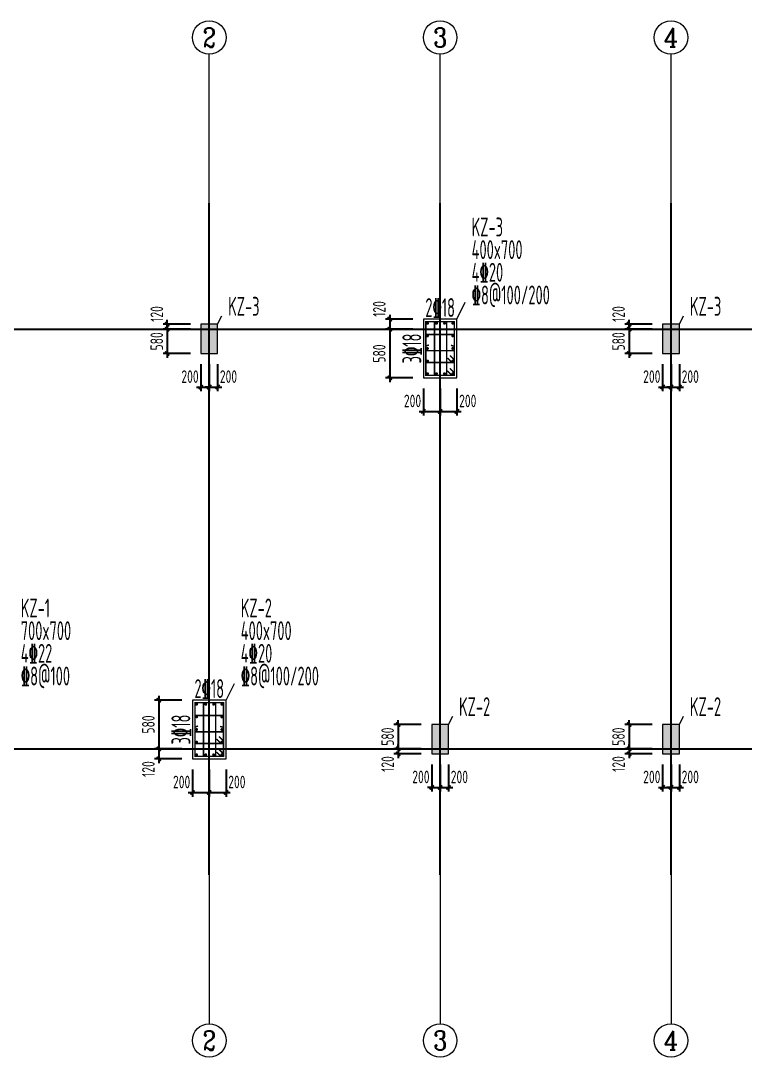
# Model space of a CAD drawing. Extents: x 1885024 to 3341100, y 16453725 to 19955423.
# Drawn here: x 3181537 to 3198796, y 18730272 to 18754972 of the extents above; entities that cross this region are included whole.
import ezdxf
from ezdxf.enums import TextEntityAlignment as Align

# ---------------------------------------------------------------- set-up
doc = ezdxf.new("R2010")
doc.units = 0
doc.header["$LTSCALE"] = 1000
doc.header["$MEASUREMENT"] = 0
doc.layers.get('Defpoints').update_dxf_attribs({"color": 250})
doc.layers.add('AXIS', color=3, linetype='Continuous')
doc.layers.add('AXIS_TEXT', color=7, linetype='Continuous')
for name, color, linetype, lineweight in [('COLU', 7, 'Continuous', 0), ('COLU_DIM', 3, 'Continuous', 0), ('COLU_HATCH', 251, 'Continuous', 0), ('DIM', 3, 'Continuous', 0), ('柱原位标注', 7, 'Continuous', 18), ('柱平法箍筋', 14, 'Continuous', 35), ('柱平法纵筋', 14, 'Continuous', 25), ('柱集中标注', 2, 'Continuous', 18)]:
    doc.layers.add(name, color=color, linetype=linetype, lineweight=lineweight)
doc.styles.add('_TCH_AXIS', font='COMPLEX', dxfattribs={"bigfont": 'GBCBIG'})
doc.styles.add('COMPLEX', font='COMPLEX')
doc.styles.add('FromPkpm', font='Pkpmeng', dxfattribs={"width": 0.7, "bigfont": 'hztxt'})
doc.styles.add('TSSD_Dimension', font='tssdeng.shx', dxfattribs={"width": 0.7, "bigfont": 'hztxt.shx'})
doc.dimstyles.new('TSSD_100_100', dxfattribs={"dimtxt": 300, "dimasz": 100, "dimexe": 100, "dimexo": 250, "dimgap": 100, "dimtad": 1, "dimdec": 0, "dimzin": 0, "dimdsep": 46, "dimtxsty": 'TSSD_Dimension', "dimblk": 'ARCHTICK', "dimblk1": 'ARCHTICK', "dimblk2": 'ARCHTICK', "dimcen": 0, "dimdle": 100, "dimclrt": 7, "dimadec": 0, "dimazin": 0, "dimtfac": 1, "dimtdec": 0, "dimtix": 1, "dimtmove": 2, "dimatfit": 3, "dimfxl": 0, "dimtolj": 1, "dimtzin": 0, "dimarcsym": 0})
doc.dimstyles.new('TSSD_50_100', dxfattribs={"dimtxt": 300, "dimasz": 100, "dimexe": 100, "dimexo": 250, "dimgap": 100, "dimtad": 1, "dimdec": 0, "dimlfac": 0.5, "dimzin": 0, "dimdsep": 46, "dimtxsty": 'TSSD_Dimension', "dimblk": 'ARCHTICK', "dimblk1": 'ARCHTICK', "dimblk2": 'ARCHTICK', "dimcen": 0, "dimdle": 100, "dimclrt": 7, "dimadec": 0, "dimazin": 0, "dimtfac": 1, "dimtdec": 0, "dimtix": 1, "dimtmove": 2, "dimatfit": 3, "dimfxl": 0, "dimtolj": 1, "dimtzin": 0, "dimarcsym": 0})

# ---------------------------------------------------------------- blocks, each defined once
blk = doc.blocks.new('_AXISO')
blk.add_circle((0, 0), 0.5)
at = {"layer": 'AXIS_TEXT', "style": 'COMPLEX', "width": 1.041667}
blk.add_attdef('A', text='', height=0.56, dxfattribs=at).set_placement((-0.25, -0.28), (0.25, -0.28), align=Align.FIT)
blk = doc.blocks.new('_ArchTick')
at = {"color": 0, "linetype": 'ByBlock', "const_width": 0.4}
blk.add_lwpolyline([(-0.5, -0.5), (0.5, 0.5)], dxfattribs=at)
blk = doc.blocks.new('*D28')
at = {"layer": 'COLU_DIM', "color": 0, "lineweight": -2}
for p, q in [((3185827, 18746792), (3185827, 18746142)), ((3186027, 18746792), (3186027, 18746142)), ((3185727, 18746242), (3186127, 18746242))]:
    blk.add_line(p, q, dxfattribs=at)
at = {"layer": 'Defpoints', "color": 0}
for p in [(3185827, 18747042), (3186027, 18747042), (3186027, 18746242)]:
    blk.add_point(p, dxfattribs=at)
at = {"layer": 'COLU_DIM', "color": 0, "lineweight": -2, "xscale": 100, "yscale": 100, "zscale": 100, "rotation": 180}
blk.add_blockref('_ArchTick', (3185827, 18746242), dxfattribs=at)
at = {"layer": 'COLU_DIM', "color": 0, "lineweight": -2, "xscale": 100, "yscale": 100, "zscale": 100}
blk.add_blockref('_ArchTick', (3186027, 18746242), dxfattribs=at)
at = {"layer": 'COLU_DIM', "color": 7, "insert": (3185569, 18746492), "char_height": 300, "attachment_point": 5, "style": 'TSSD_Dimension'}
blk.add_mtext('\\A1;200', dxfattribs=at)
blk = doc.blocks.new('*D29')
at = {"layer": 'COLU_DIM', "color": 0, "lineweight": -2}
for p, q in [((3186027, 18746792), (3186027, 18746142)), ((3186227, 18746792), (3186227, 18746142)), ((3186027, 18746242), (3185927, 18746242)), ((3186027, 18746242), (3186227, 18746242)), ((3186227, 18746242), (3186327, 18746242))]:
    blk.add_line(p, q, dxfattribs=at)
at = {"layer": 'Defpoints', "color": 0}
for p in [(3186027, 18747042), (3186227, 18747042), (3186227, 18746242)]:
    blk.add_point(p, dxfattribs=at)
at = {"layer": 'COLU_DIM', "color": 0, "lineweight": -2, "xscale": 100, "yscale": 100, "zscale": 100}
blk.add_blockref('_ArchTick', (3186027, 18746242), dxfattribs=at)
at = {"layer": 'COLU_DIM', "color": 0, "lineweight": -2, "xscale": 100, "yscale": 100, "zscale": 100, "rotation": 180}
blk.add_blockref('_ArchTick', (3186227, 18746242), dxfattribs=at)
at = {"layer": 'COLU_DIM', "color": 7, "insert": (3186485, 18746492), "char_height": 300, "attachment_point": 5, "style": 'TSSD_Dimension'}
blk.add_mtext('\\A1;200', dxfattribs=at)
blk = doc.blocks.new('*D30')
at = {"layer": 'COLU_DIM', "color": 0, "lineweight": -2}
for p, q in [((3185027, 18747742), (3185027, 18747842)), ((3185577, 18747742), (3184927, 18747742)), ((3185577, 18747622), (3184927, 18747622)), ((3185027, 18747742), (3185027, 18747622)), ((3185027, 18747622), (3185027, 18747522))]:
    blk.add_line(p, q, dxfattribs=at)
at = {"layer": 'Defpoints', "color": 0}
for p in [(3185027, 18747622), (3185827, 18747742), (3185827, 18747622)]:
    blk.add_point(p, dxfattribs=at)
at = {"layer": 'COLU_DIM', "color": 0, "lineweight": -2, "xscale": 100, "yscale": 100, "zscale": 100}
for p, rotation in [((3185027, 18747742), 270), ((3185027, 18747622), 90)]:
    blk.add_blockref('_ArchTick', p, dxfattribs=dict(at, rotation=rotation))
at = {"layer": 'COLU_DIM', "color": 7, "insert": (3184777, 18747984), "char_height": 300, "attachment_point": 5, "rotation": 90, "style": 'TSSD_Dimension'}
blk.add_mtext('\\A1;120', dxfattribs=at)
blk = doc.blocks.new('*D31')
at = {"layer": 'COLU_DIM', "color": 0, "lineweight": -2}
for p, q in [((3185577, 18747622), (3184927, 18747622)), ((3185027, 18747622), (3185027, 18747722)), ((3185027, 18747622), (3185027, 18747042)), ((3185577, 18747042), (3184927, 18747042)), ((3185027, 18747042), (3185027, 18746942))]:
    blk.add_line(p, q, dxfattribs=at)
at = {"layer": 'Defpoints', "color": 0}
for p in [(3185827, 18747622), (3185027, 18747042), (3185827, 18747042)]:
    blk.add_point(p, dxfattribs=at)
at = {"layer": 'COLU_DIM', "color": 0, "lineweight": -2, "xscale": 100, "yscale": 100, "zscale": 100}
for p, rotation in [((3185027, 18747622), 270), ((3185027, 18747042), 90)]:
    blk.add_blockref('_ArchTick', p, dxfattribs=dict(at, rotation=rotation))
at = {"layer": 'COLU_DIM', "color": 7, "insert": (3184777, 18747332), "char_height": 300, "attachment_point": 5, "rotation": 90, "style": 'TSSD_Dimension'}
blk.add_mtext('\\A1;580', dxfattribs=at)
blk = doc.blocks.new('*D32')
at = {"layer": 'COLU_DIM', "color": 0, "lineweight": -2}
for p, q in [((3196827, 18746792), (3196827, 18746142)), ((3197027, 18746792), (3197027, 18746142)), ((3196727, 18746242), (3197127, 18746242))]:
    blk.add_line(p, q, dxfattribs=at)
at = {"layer": 'Defpoints', "color": 0}
for p in [(3196827, 18747042), (3197027, 18747042), (3197027, 18746242)]:
    blk.add_point(p, dxfattribs=at)
at = {"layer": 'COLU_DIM', "color": 0, "lineweight": -2, "xscale": 100, "yscale": 100, "zscale": 100, "rotation": 180}
blk.add_blockref('_ArchTick', (3196827, 18746242), dxfattribs=at)
at = {"layer": 'COLU_DIM', "color": 0, "lineweight": -2, "xscale": 100, "yscale": 100, "zscale": 100}
blk.add_blockref('_ArchTick', (3197027, 18746242), dxfattribs=at)
at = {"layer": 'COLU_DIM', "color": 7, "insert": (3196569, 18746492), "char_height": 300, "attachment_point": 5, "style": 'TSSD_Dimension'}
blk.add_mtext('\\A1;200', dxfattribs=at)
blk = doc.blocks.new('*D33')
at = {"layer": 'COLU_DIM', "color": 0, "lineweight": -2}
for p, q in [((3197027, 18746792), (3197027, 18746142)), ((3197227, 18746792), (3197227, 18746142)), ((3197027, 18746242), (3196927, 18746242)), ((3197027, 18746242), (3197227, 18746242)), ((3197227, 18746242), (3197327, 18746242))]:
    blk.add_line(p, q, dxfattribs=at)
at = {"layer": 'Defpoints', "color": 0}
for p in [(3197027, 18747042), (3197227, 18747042), (3197227, 18746242)]:
    blk.add_point(p, dxfattribs=at)
at = {"layer": 'COLU_DIM', "color": 0, "lineweight": -2, "xscale": 100, "yscale": 100, "zscale": 100}
blk.add_blockref('_ArchTick', (3197027, 18746242), dxfattribs=at)
at = {"layer": 'COLU_DIM', "color": 0, "lineweight": -2, "xscale": 100, "yscale": 100, "zscale": 100, "rotation": 180}
blk.add_blockref('_ArchTick', (3197227, 18746242), dxfattribs=at)
at = {"layer": 'COLU_DIM', "color": 7, "insert": (3197485, 18746492), "char_height": 300, "attachment_point": 5, "style": 'TSSD_Dimension'}
blk.add_mtext('\\A1;200', dxfattribs=at)
blk = doc.blocks.new('*D34')
at = {"layer": 'COLU_DIM', "color": 0, "lineweight": -2}
for p, q in [((3196027, 18747742), (3196027, 18747842)), ((3196577, 18747742), (3195927, 18747742)), ((3196577, 18747622), (3195927, 18747622)), ((3196027, 18747742), (3196027, 18747622)), ((3196027, 18747622), (3196027, 18747522))]:
    blk.add_line(p, q, dxfattribs=at)
at = {"layer": 'Defpoints', "color": 0}
for p in [(3196027, 18747622), (3196827, 18747742), (3196827, 18747622)]:
    blk.add_point(p, dxfattribs=at)
at = {"layer": 'COLU_DIM', "color": 0, "lineweight": -2, "xscale": 100, "yscale": 100, "zscale": 100}
for p, rotation in [((3196027, 18747742), 270), ((3196027, 18747622), 90)]:
    blk.add_blockref('_ArchTick', p, dxfattribs=dict(at, rotation=rotation))
at = {"layer": 'COLU_DIM', "color": 7, "insert": (3195777, 18747984), "char_height": 300, "attachment_point": 5, "rotation": 90, "style": 'TSSD_Dimension'}
blk.add_mtext('\\A1;120', dxfattribs=at)
blk = doc.blocks.new('*D35')
at = {"layer": 'COLU_DIM', "color": 0, "lineweight": -2}
for p, q in [((3196577, 18747622), (3195927, 18747622)), ((3196027, 18747622), (3196027, 18747722)), ((3196027, 18747622), (3196027, 18747042)), ((3196577, 18747042), (3195927, 18747042)), ((3196027, 18747042), (3196027, 18746942))]:
    blk.add_line(p, q, dxfattribs=at)
at = {"layer": 'Defpoints', "color": 0}
for p in [(3196827, 18747622), (3196027, 18747042), (3196827, 18747042)]:
    blk.add_point(p, dxfattribs=at)
at = {"layer": 'COLU_DIM', "color": 0, "lineweight": -2, "xscale": 100, "yscale": 100, "zscale": 100}
for p, rotation in [((3196027, 18747622), 270), ((3196027, 18747042), 90)]:
    blk.add_blockref('_ArchTick', p, dxfattribs=dict(at, rotation=rotation))
at = {"layer": 'COLU_DIM', "color": 7, "insert": (3195777, 18747332), "char_height": 300, "attachment_point": 5, "rotation": 90, "style": 'TSSD_Dimension'}
blk.add_mtext('\\A1;580', dxfattribs=at)
blk = doc.blocks.new('*D44')
at = {"layer": 'COLU_DIM', "color": 0, "lineweight": -2}
for p, q in [((3196827, 18737252), (3196827, 18736602)), ((3197027, 18737252), (3197027, 18736602)), ((3196727, 18736702), (3197127, 18736702))]:
    blk.add_line(p, q, dxfattribs=at)
at = {"layer": 'Defpoints', "color": 0}
for p in [(3196827, 18737502), (3197027, 18737502), (3197027, 18736702)]:
    blk.add_point(p, dxfattribs=at)
at = {"layer": 'COLU_DIM', "color": 0, "lineweight": -2, "xscale": 100, "yscale": 100, "zscale": 100, "rotation": 180}
blk.add_blockref('_ArchTick', (3196827, 18736702), dxfattribs=at)
at = {"layer": 'COLU_DIM', "color": 0, "lineweight": -2, "xscale": 100, "yscale": 100, "zscale": 100}
blk.add_blockref('_ArchTick', (3197027, 18736702), dxfattribs=at)
at = {"layer": 'COLU_DIM', "color": 7, "insert": (3196569, 18736952), "char_height": 300, "attachment_point": 5, "style": 'TSSD_Dimension'}
blk.add_mtext('\\A1;200', dxfattribs=at)
blk = doc.blocks.new('*D45')
at = {"layer": 'COLU_DIM', "color": 0, "lineweight": -2}
for p, q in [((3197027, 18737252), (3197027, 18736602)), ((3197227, 18737252), (3197227, 18736602)), ((3197027, 18736702), (3196927, 18736702)), ((3197027, 18736702), (3197227, 18736702)), ((3197227, 18736702), (3197327, 18736702))]:
    blk.add_line(p, q, dxfattribs=at)
at = {"layer": 'Defpoints', "color": 0}
for p in [(3197027, 18737502), (3197227, 18737502), (3197227, 18736702)]:
    blk.add_point(p, dxfattribs=at)
at = {"layer": 'COLU_DIM', "color": 0, "lineweight": -2, "xscale": 100, "yscale": 100, "zscale": 100}
blk.add_blockref('_ArchTick', (3197027, 18736702), dxfattribs=at)
at = {"layer": 'COLU_DIM', "color": 0, "lineweight": -2, "xscale": 100, "yscale": 100, "zscale": 100, "rotation": 180}
blk.add_blockref('_ArchTick', (3197227, 18736702), dxfattribs=at)
at = {"layer": 'COLU_DIM', "color": 7, "insert": (3197485, 18736952), "char_height": 300, "attachment_point": 5, "style": 'TSSD_Dimension'}
blk.add_mtext('\\A1;200', dxfattribs=at)
blk = doc.blocks.new('*D46')
at = {"layer": 'COLU_DIM', "color": 0, "lineweight": -2}
for p, q in [((3196577, 18738202), (3195927, 18738202)), ((3196027, 18738202), (3196027, 18738302)), ((3196027, 18738202), (3196027, 18737622)), ((3196577, 18737622), (3195927, 18737622)), ((3196027, 18737622), (3196027, 18737522))]:
    blk.add_line(p, q, dxfattribs=at)
at = {"layer": 'Defpoints', "color": 0}
for p in [(3196827, 18738202), (3196027, 18737622), (3196827, 18737622)]:
    blk.add_point(p, dxfattribs=at)
at = {"layer": 'COLU_DIM', "color": 0, "lineweight": -2, "xscale": 100, "yscale": 100, "zscale": 100}
for p, rotation in [((3196027, 18738202), 270), ((3196027, 18737622), 90)]:
    blk.add_blockref('_ArchTick', p, dxfattribs=dict(at, rotation=rotation))
at = {"layer": 'COLU_DIM', "color": 7, "insert": (3195777, 18737912), "char_height": 300, "attachment_point": 5, "rotation": 90, "style": 'TSSD_Dimension'}
blk.add_mtext('\\A1;580', dxfattribs=at)
blk = doc.blocks.new('*D47')
at = {"layer": 'COLU_DIM', "color": 0, "lineweight": -2}
for p, q in [((3196027, 18737622), (3196027, 18737722)), ((3196577, 18737622), (3195927, 18737622)), ((3196577, 18737502), (3195927, 18737502)), ((3196027, 18737622), (3196027, 18737502)), ((3196027, 18737502), (3196027, 18737402))]:
    blk.add_line(p, q, dxfattribs=at)
at = {"layer": 'Defpoints', "color": 0}
for p in [(3196027, 18737502), (3196827, 18737622), (3196827, 18737502)]:
    blk.add_point(p, dxfattribs=at)
at = {"layer": 'COLU_DIM', "color": 0, "lineweight": -2, "xscale": 100, "yscale": 100, "zscale": 100}
for p, rotation in [((3196027, 18737622), 270), ((3196027, 18737502), 90)]:
    blk.add_blockref('_ArchTick', p, dxfattribs=dict(at, rotation=rotation))
at = {"layer": 'COLU_DIM', "color": 7, "insert": (3195777, 18737260), "char_height": 300, "attachment_point": 5, "rotation": 90, "style": 'TSSD_Dimension'}
blk.add_mtext('\\A1;120', dxfattribs=at)
blk = doc.blocks.new('*D48')
at = {"layer": 'COLU_DIM', "color": 0, "lineweight": -2}
for p, q in [((3191327, 18737252), (3191327, 18736602)), ((3191527, 18737252), (3191527, 18736602)), ((3191327, 18736702), (3191227, 18736702)), ((3191327, 18736702), (3191527, 18736702)), ((3191527, 18736702), (3191627, 18736702))]:
    blk.add_line(p, q, dxfattribs=at)
at = {"layer": 'Defpoints', "color": 0}
for p in [(3191327, 18737502), (3191527, 18737502), (3191527, 18736702)]:
    blk.add_point(p, dxfattribs=at)
at = {"layer": 'COLU_DIM', "color": 0, "lineweight": -2, "xscale": 100, "yscale": 100, "zscale": 100}
blk.add_blockref('_ArchTick', (3191327, 18736702), dxfattribs=at)
at = {"layer": 'COLU_DIM', "color": 0, "lineweight": -2, "xscale": 100, "yscale": 100, "zscale": 100, "rotation": 180}
blk.add_blockref('_ArchTick', (3191527, 18736702), dxfattribs=at)
at = {"layer": 'COLU_DIM', "color": 7, "insert": (3191069, 18736952), "char_height": 300, "attachment_point": 5, "style": 'TSSD_Dimension'}
blk.add_mtext('\\A1;200', dxfattribs=at)
blk = doc.blocks.new('*D49')
at = {"layer": 'COLU_DIM', "color": 0, "lineweight": -2}
for p, q in [((3191527, 18737252), (3191527, 18736602)), ((3191727, 18737252), (3191727, 18736602)), ((3191427, 18736702), (3191827, 18736702))]:
    blk.add_line(p, q, dxfattribs=at)
at = {"layer": 'Defpoints', "color": 0}
for p in [(3191527, 18737502), (3191727, 18737502), (3191727, 18736702)]:
    blk.add_point(p, dxfattribs=at)
at = {"layer": 'COLU_DIM', "color": 0, "lineweight": -2, "xscale": 100, "yscale": 100, "zscale": 100, "rotation": 180}
blk.add_blockref('_ArchTick', (3191527, 18736702), dxfattribs=at)
at = {"layer": 'COLU_DIM', "color": 0, "lineweight": -2, "xscale": 100, "yscale": 100, "zscale": 100}
blk.add_blockref('_ArchTick', (3191727, 18736702), dxfattribs=at)
at = {"layer": 'COLU_DIM', "color": 7, "insert": (3191985, 18736952), "char_height": 300, "attachment_point": 5, "style": 'TSSD_Dimension'}
blk.add_mtext('\\A1;200', dxfattribs=at)
blk = doc.blocks.new('*D50')
at = {"layer": 'COLU_DIM', "color": 0, "lineweight": -2}
for p, q in [((3191077, 18738202), (3190427, 18738202)), ((3190527, 18738202), (3190527, 18738302)), ((3190527, 18738202), (3190527, 18737622)), ((3191077, 18737622), (3190427, 18737622)), ((3190527, 18737622), (3190527, 18737522))]:
    blk.add_line(p, q, dxfattribs=at)
at = {"layer": 'Defpoints', "color": 0}
for p in [(3191327, 18738202), (3190527, 18737622), (3191327, 18737622)]:
    blk.add_point(p, dxfattribs=at)
at = {"layer": 'COLU_DIM', "color": 0, "lineweight": -2, "xscale": 100, "yscale": 100, "zscale": 100}
for p, rotation in [((3190527, 18738202), 270), ((3190527, 18737622), 90)]:
    blk.add_blockref('_ArchTick', p, dxfattribs=dict(at, rotation=rotation))
at = {"layer": 'COLU_DIM', "color": 7, "insert": (3190277, 18737912), "char_height": 300, "attachment_point": 5, "rotation": 90, "style": 'TSSD_Dimension'}
blk.add_mtext('\\A1;580', dxfattribs=at)
blk = doc.blocks.new('*D51')
at = {"layer": 'COLU_DIM', "color": 0, "lineweight": -2}
for p, q in [((3190527, 18737622), (3190527, 18737722)), ((3191077, 18737622), (3190427, 18737622)), ((3191077, 18737502), (3190427, 18737502)), ((3190527, 18737622), (3190527, 18737502)), ((3190527, 18737502), (3190527, 18737402))]:
    blk.add_line(p, q, dxfattribs=at)
at = {"layer": 'Defpoints', "color": 0}
for p in [(3190527, 18737502), (3191327, 18737622), (3191327, 18737502)]:
    blk.add_point(p, dxfattribs=at)
at = {"layer": 'COLU_DIM', "color": 0, "lineweight": -2, "xscale": 100, "yscale": 100, "zscale": 100}
for p, rotation in [((3190527, 18737622), 270), ((3190527, 18737502), 90)]:
    blk.add_blockref('_ArchTick', p, dxfattribs=dict(at, rotation=rotation))
at = {"layer": 'COLU_DIM', "color": 7, "insert": (3190277, 18737260), "char_height": 300, "attachment_point": 5, "rotation": 90, "style": 'TSSD_Dimension'}
blk.add_mtext('\\A1;120', dxfattribs=at)
blk = doc.blocks.new('*D56')
at = {"layer": 'COLU_DIM', "color": 0, "lineweight": -2}
for p, q in [((3185627, 18737132), (3185627, 18736482)), ((3186027, 18737132), (3186027, 18736482)), ((3185527, 18736582), (3186127, 18736582))]:
    blk.add_line(p, q, dxfattribs=at)
at = {"layer": 'Defpoints', "color": 0}
for p in [(3185627, 18737382), (3186027, 18737382), (3186027, 18736582)]:
    blk.add_point(p, dxfattribs=at)
at = {"layer": 'COLU_DIM', "color": 0, "lineweight": -2, "xscale": 100, "yscale": 100, "zscale": 100, "rotation": 180}
blk.add_blockref('_ArchTick', (3185627, 18736582), dxfattribs=at)
at = {"layer": 'COLU_DIM', "color": 0, "lineweight": -2, "xscale": 100, "yscale": 100, "zscale": 100}
blk.add_blockref('_ArchTick', (3186027, 18736582), dxfattribs=at)
at = {"layer": 'COLU_DIM', "color": 7, "insert": (3185369, 18736832), "char_height": 300, "attachment_point": 5, "style": 'TSSD_Dimension'}
blk.add_mtext('\\A1;200', dxfattribs=at)
blk = doc.blocks.new('*D57')
at = {"layer": 'COLU_DIM', "color": 0, "lineweight": -2}
for p, q in [((3186027, 18737132), (3186027, 18736482)), ((3186427, 18737132), (3186427, 18736482)), ((3185927, 18736582), (3186527, 18736582))]:
    blk.add_line(p, q, dxfattribs=at)
at = {"layer": 'Defpoints', "color": 0}
for p in [(3186027, 18737382), (3186427, 18737382), (3186427, 18736582)]:
    blk.add_point(p, dxfattribs=at)
at = {"layer": 'COLU_DIM', "color": 0, "lineweight": -2, "xscale": 100, "yscale": 100, "zscale": 100, "rotation": 180}
blk.add_blockref('_ArchTick', (3186027, 18736582), dxfattribs=at)
at = {"layer": 'COLU_DIM', "color": 0, "lineweight": -2, "xscale": 100, "yscale": 100, "zscale": 100}
blk.add_blockref('_ArchTick', (3186427, 18736582), dxfattribs=at)
at = {"layer": 'COLU_DIM', "color": 7, "insert": (3186685, 18736832), "char_height": 300, "attachment_point": 5, "style": 'TSSD_Dimension'}
blk.add_mtext('\\A1;200', dxfattribs=at)
blk = doc.blocks.new('*D58')
at = {"layer": 'COLU_DIM', "color": 0, "lineweight": -2}
for p, q in [((3185377, 18738782), (3184727, 18738782)), ((3184827, 18738882), (3184827, 18737522)), ((3185377, 18737622), (3184727, 18737622))]:
    blk.add_line(p, q, dxfattribs=at)
at = {"layer": 'Defpoints', "color": 0}
for p in [(3185627, 18738782), (3184827, 18737622), (3185627, 18737622)]:
    blk.add_point(p, dxfattribs=at)
at = {"layer": 'COLU_DIM', "color": 0, "lineweight": -2, "xscale": 100, "yscale": 100, "zscale": 100}
for p, rotation in [((3184827, 18738782), 90), ((3184827, 18737622), 270)]:
    blk.add_blockref('_ArchTick', p, dxfattribs=dict(at, rotation=rotation))
at = {"layer": 'COLU_DIM', "color": 7, "insert": (3184577, 18738202), "char_height": 300, "attachment_point": 5, "rotation": 90, "style": 'TSSD_Dimension'}
blk.add_mtext('\\A1;580', dxfattribs=at)
blk = doc.blocks.new('*D59')
at = {"layer": 'COLU_DIM', "color": 0, "lineweight": -2}
for p, q in [((3184827, 18737722), (3184827, 18737282)), ((3185377, 18737622), (3184727, 18737622)), ((3185377, 18737382), (3184727, 18737382))]:
    blk.add_line(p, q, dxfattribs=at)
at = {"layer": 'Defpoints', "color": 0}
for p in [(3185627, 18737622), (3184827, 18737382), (3185627, 18737382)]:
    blk.add_point(p, dxfattribs=at)
at = {"layer": 'COLU_DIM', "color": 0, "lineweight": -2, "xscale": 100, "yscale": 100, "zscale": 100}
for p, rotation in [((3184827, 18737622), 90), ((3184827, 18737382), 270)]:
    blk.add_blockref('_ArchTick', p, dxfattribs=dict(at, rotation=rotation))
at = {"layer": 'COLU_DIM', "color": 7, "insert": (3184577, 18737140), "char_height": 300, "attachment_point": 5, "rotation": 90, "style": 'TSSD_Dimension'}
blk.add_mtext('\\A1;120', dxfattribs=at)
blk = doc.blocks.new('*D60')
at = {"layer": 'COLU_DIM', "color": 0, "lineweight": -2}
for p, q in [((3191127, 18746212), (3191127, 18745562)), ((3191527, 18746212), (3191527, 18745562)), ((3191027, 18745662), (3191627, 18745662))]:
    blk.add_line(p, q, dxfattribs=at)
at = {"layer": 'Defpoints', "color": 0}
for p in [(3191127, 18746462), (3191527, 18746462), (3191527, 18745662)]:
    blk.add_point(p, dxfattribs=at)
at = {"layer": 'COLU_DIM', "color": 0, "lineweight": -2, "xscale": 100, "yscale": 100, "zscale": 100, "rotation": 180}
blk.add_blockref('_ArchTick', (3191127, 18745662), dxfattribs=at)
at = {"layer": 'COLU_DIM', "color": 0, "lineweight": -2, "xscale": 100, "yscale": 100, "zscale": 100}
blk.add_blockref('_ArchTick', (3191527, 18745662), dxfattribs=at)
at = {"layer": 'COLU_DIM', "color": 7, "insert": (3190869, 18745912), "char_height": 300, "attachment_point": 5, "style": 'TSSD_Dimension'}
blk.add_mtext('\\A1;200', dxfattribs=at)
blk = doc.blocks.new('*D61')
at = {"layer": 'COLU_DIM', "color": 0, "lineweight": -2}
for p, q in [((3191527, 18746212), (3191527, 18745562)), ((3191927, 18746212), (3191927, 18745562)), ((3191427, 18745662), (3192027, 18745662))]:
    blk.add_line(p, q, dxfattribs=at)
at = {"layer": 'Defpoints', "color": 0}
for p in [(3191527, 18746462), (3191927, 18746462), (3191927, 18745662)]:
    blk.add_point(p, dxfattribs=at)
at = {"layer": 'COLU_DIM', "color": 0, "lineweight": -2, "xscale": 100, "yscale": 100, "zscale": 100, "rotation": 180}
blk.add_blockref('_ArchTick', (3191527, 18745662), dxfattribs=at)
at = {"layer": 'COLU_DIM', "color": 0, "lineweight": -2, "xscale": 100, "yscale": 100, "zscale": 100}
blk.add_blockref('_ArchTick', (3191927, 18745662), dxfattribs=at)
at = {"layer": 'COLU_DIM', "color": 7, "insert": (3192185, 18745912), "char_height": 300, "attachment_point": 5, "style": 'TSSD_Dimension'}
blk.add_mtext('\\A1;200', dxfattribs=at)
blk = doc.blocks.new('*D62')
at = {"layer": 'COLU_DIM', "color": 0, "lineweight": -2}
for p, q in [((3190877, 18747862), (3190227, 18747862)), ((3190327, 18747962), (3190327, 18747522)), ((3190877, 18747622), (3190227, 18747622))]:
    blk.add_line(p, q, dxfattribs=at)
at = {"layer": 'Defpoints', "color": 0}
for p in [(3191127, 18747862), (3190327, 18747622), (3191127, 18747622)]:
    blk.add_point(p, dxfattribs=at)
at = {"layer": 'COLU_DIM', "color": 0, "lineweight": -2, "xscale": 100, "yscale": 100, "zscale": 100}
for p, rotation in [((3190327, 18747862), 90), ((3190327, 18747622), 270)]:
    blk.add_blockref('_ArchTick', p, dxfattribs=dict(at, rotation=rotation))
at = {"layer": 'COLU_DIM', "color": 7, "insert": (3190077, 18748104), "char_height": 300, "attachment_point": 5, "rotation": 90, "style": 'TSSD_Dimension'}
blk.add_mtext('\\A1;120', dxfattribs=at)
blk = doc.blocks.new('*D63')
at = {"layer": 'COLU_DIM', "color": 0, "lineweight": -2}
for p, q in [((3190877, 18747622), (3190227, 18747622)), ((3190327, 18747722), (3190327, 18746362)), ((3190877, 18746462), (3190227, 18746462))]:
    blk.add_line(p, q, dxfattribs=at)
at = {"layer": 'Defpoints', "color": 0}
for p in [(3191127, 18747622), (3190327, 18746462), (3191127, 18746462)]:
    blk.add_point(p, dxfattribs=at)
at = {"layer": 'COLU_DIM', "color": 0, "lineweight": -2, "xscale": 100, "yscale": 100, "zscale": 100}
for p, rotation in [((3190327, 18747622), 90), ((3190327, 18746462), 270)]:
    blk.add_blockref('_ArchTick', p, dxfattribs=dict(at, rotation=rotation))
at = {"layer": 'COLU_DIM', "color": 7, "insert": (3190077, 18747042), "char_height": 300, "attachment_point": 5, "rotation": 90, "style": 'TSSD_Dimension'}
blk.add_mtext('\\A1;580', dxfattribs=at)

msp = doc.modelspace()

# ---------------------------------------------------------------- hatches: boundary and pattern name
at = {"layer": 'COLU_HATCH'}
for points in [[(3186227.3, 18747042.1), (3186227.3, 18747742.1), (3185827.3, 18747742.1), (3185827.3, 18747042.1)], [(3197227.3, 18747042.1), (3197227.3, 18747742.1), (3196827.3, 18747742.1), (3196827.3, 18747042.1)], [(3191727.3, 18737502.1), (3191727.3, 18738202.1), (3191327.3, 18738202.1), (3191327.3, 18737502.1)], [(3197227.3, 18737502.1), (3197227.3, 18738202.1), (3196827.3, 18738202.1), (3196827.3, 18737502.1)]]:
    msp.add_hatch(color=256, dxfattribs=at).paths.add_polyline_path(points)

# ---------------------------------------------------------------- linework, layer by layer
at = {"layer": 'AXIS', "color": 1}
for p, q in [((3186027.3, 18734622.1), (3186027.3, 18750622.1)), ((3191527.3, 18734622.1), (3191527.3, 18750622.1)), ((3197027.3, 18734622.1), (3197027.3, 18750622.1)), ((3177027.3, 18747622.1), (3206027.3, 18747622.1)), ((3177027.3, 18737622.1), (3206027.3, 18737622.1))]:
    msp.add_line(p, q, dxfattribs=at)
at = {"layer": 'COLU'}
for points in [[(3191927.3, 18746462.1), (3191927.3, 18747862.1), (3191127.3, 18747862.1), (3191127.3, 18746462.1)], [(3186227.3, 18747042.1), (3186227.3, 18747742.1), (3185827.3, 18747742.1), (3185827.3, 18747042.1)], [(3197227.3, 18747042.1), (3197227.3, 18747742.1), (3196827.3, 18747742.1), (3196827.3, 18747042.1)], [(3186427.3, 18737382.1), (3186427.3, 18738782.1), (3185627.3, 18738782.1), (3185627.3, 18737382.1)], [(3191727.3, 18737502.1), (3191727.3, 18738202.1), (3191327.3, 18738202.1), (3191327.3, 18737502.1)], [(3197227.3, 18737502.1), (3197227.3, 18738202.1), (3196827.3, 18738202.1), (3196827.3, 18737502.1)]]:
    msp.add_lwpolyline(points, close=True, dxfattribs=at)
at = {"layer": 'DIM'}
for p, q in [((3186027.3, 18750172.1), (3186027.3, 18754172.1)), ((3191527.3, 18750172.1), (3191527.3, 18754172.1)), ((3197027.3, 18750172.1), (3197027.3, 18754172.1)), ((3186027.3, 18735072.1), (3186027.3, 18731072.1)), ((3191527.3, 18735072.1), (3191527.3, 18731072.1)), ((3197027.3, 18735072.1), (3197027.3, 18731072.1))]:
    msp.add_line(p, q, dxfattribs=at)
at = {"layer": '柱平法箍筋', "ltscale": 2, "const_width": 35}
for points in [[(3191701.2, 18746628.2), (3191807.3, 18746522.1), (3191867.3, 18746522.1), (3191867.3, 18746582.1), (3191867.3, 18746522.1), (3191867.3, 18747802.1), (3191187.3, 18747802.1), (3191187.3, 18746522.1), (3191807.3, 18746522.1), (3191867.3, 18746522.1), (3191867.3, 18746582.1), (3191761.2, 18746688.2)], [(3191701.2, 18746934.2), (3191807.3, 18746828.1), (3191867.3, 18746828.1), (3191867.3, 18746888.1), (3191867.3, 18746828.1), (3191867.3, 18747496.1), (3191187.3, 18747496.1), (3191187.3, 18746828.1), (3191807.3, 18746828.1), (3191867.3, 18746828.1), (3191867.3, 18746888.1), (3191761.2, 18746994.2)], [(3191260.1, 18747246.5), (3191187.3, 18747220.2), (3191187.3, 18747107.8), (3191867.3, 18747107.8), (3191867.3, 18747212.7), (3191785.1, 18747237.1)], [(3186201.2, 18737548.2), (3186307.3, 18737442.1), (3186367.3, 18737442.1), (3186367.3, 18737502.1), (3186367.3, 18737442.1), (3186367.3, 18738722.1), (3185687.3, 18738722.1), (3185687.3, 18737442.1), (3186307.3, 18737442.1), (3186367.3, 18737442.1), (3186367.3, 18737502.1), (3186261.2, 18737608.2)], [(3186201.2, 18737854.2), (3186307.3, 18737748.1), (3186367.3, 18737748.1), (3186367.3, 18737808.1), (3186367.3, 18737748.1), (3186367.3, 18738416.1), (3185687.3, 18738416.1), (3185687.3, 18737748.1), (3186307.3, 18737748.1), (3186367.3, 18737748.1), (3186367.3, 18737808.1), (3186261.2, 18737914.2)], [(3185760.1, 18738166.5), (3185687.3, 18738140.2), (3185687.3, 18738027.8), (3186367.3, 18738027.8), (3186367.3, 18738132.7), (3186285.1, 18738157.1)]]:
    msp.add_lwpolyline(points, dxfattribs=at)
for points in [[(3191391.4, 18747802.1), (3191681.7, 18747802.1), (3191681.7, 18746522.1), (3191391.4, 18746522.1)], [(3185891.4, 18738722.1), (3186181.7, 18738722.1), (3186181.7, 18737442.1), (3185891.4, 18737442.1)]]:
    msp.add_lwpolyline(points, close=True, dxfattribs=at)
at = {"layer": '柱平法纵筋', "ltscale": 2, "const_width": 35}
for points in [[(3191243.8, 18747763.1, 1), (3191208.8, 18747763.1, 1)], [(3191460.3, 18747763.1, 1), (3191425.3, 18747763.1, 1)], [(3191649.1, 18747763.1, 1), (3191614.1, 18747763.1, 1)], [(3191845.8, 18747763.1, 1), (3191810.8, 18747763.1, 1)], [(3191243.8, 18747462.6, 1), (3191208.8, 18747462.6, 1)], [(3191845.8, 18747462.6, 1), (3191810.8, 18747462.6, 1)], [(3191243.8, 18747162.1, 1), (3191208.8, 18747162.1, 1)], [(3191845.8, 18747162.1, 1), (3191810.8, 18747162.1, 1)], [(3191243.8, 18746861.6, 1), (3191208.8, 18746861.6, 1)], [(3191845.8, 18746861.6, 1), (3191810.8, 18746861.6, 1)], [(3191243.8, 18746561.1, 1), (3191208.8, 18746561.1, 1)], [(3191460.3, 18746561.1, 1), (3191425.3, 18746561.1, 1)], [(3191649.1, 18746561.1, 1), (3191614.1, 18746561.1, 1)], [(3191845.8, 18746561.1, 1), (3191810.8, 18746561.1, 1)], [(3185743.8, 18738683.1, 1), (3185708.8, 18738683.1, 1)], [(3185960.3, 18738683.1, 1), (3185925.3, 18738683.1, 1)], [(3186149.1, 18738683.1, 1), (3186114.1, 18738683.1, 1)], [(3186345.8, 18738683.1, 1), (3186310.8, 18738683.1, 1)], [(3185743.8, 18738382.6, 1), (3185708.8, 18738382.6, 1)], [(3186345.8, 18738382.6, 1), (3186310.8, 18738382.6, 1)], [(3185743.8, 18738082.1, 1), (3185708.8, 18738082.1, 1)], [(3186345.8, 18738082.1, 1), (3186310.8, 18738082.1, 1)], [(3185743.8, 18737781.6, 1), (3185708.8, 18737781.6, 1)], [(3186345.8, 18737781.6, 1), (3186310.8, 18737781.6, 1)], [(3185743.8, 18737481.1, 1), (3185708.8, 18737481.1, 1)], [(3185960.3, 18737481.1, 1), (3185925.3, 18737481.1, 1)], [(3186149.1, 18737481.1, 1), (3186114.1, 18737481.1, 1)], [(3186345.8, 18737481.1, 1), (3186310.8, 18737481.1, 1)]]:
    msp.add_lwpolyline(points, format="xyb", close=True, dxfattribs=at)
at = {"layer": '柱集中标注', "lineweight": 18, "ltscale": 2}
for p, q in [((3191927.3, 18747862.1), (3192127.3, 18748262.1)), ((3186427.3, 18738782.1), (3186627.3, 18739182.1))]:
    msp.add_line(p, q, dxfattribs=at)
at = {"layer": '柱集中标注', "lineweight": 18, "ltscale": 1}
for p, q in [((3186227.3, 18747742.1), (3186327.3, 18747942.1)), ((3197227.3, 18747742.1), (3197327.3, 18747942.1)), ((3191727.3, 18738202.1), (3191827.3, 18738402.1)), ((3197227.3, 18738202.1), (3197327.3, 18738402.1))]:
    msp.add_line(p, q, dxfattribs=at)

# ---------------------------------------------------------------- block references
at = {"layer": 'DIM'}
ref = msp.add_blockref('_AXISO', (3186027.3, 18754572.1), dxfattribs=dict(at, xscale=800, yscale=800, zscale=800))
ref.add_attrib('A', '2', dxfattribs={"layer": 'AXIS_TEXT', "height": 465.9, "style": '_TCH_AXIS'}).set_placement((3185872, 18754339.2), (3186182.6, 18754339.2), align=Align.FIT)
ref = msp.add_blockref('_AXISO', (3191527.3, 18754572.1), dxfattribs=dict(at, xscale=800, yscale=800, zscale=800))
ref.add_attrib('A', '3', dxfattribs={"layer": 'AXIS_TEXT', "height": 465.9, "style": '_TCH_AXIS'}).set_placement((3191372, 18754339.2), (3191682.6, 18754339.2), align=Align.FIT)
ref = msp.add_blockref('_AXISO', (3197027.3, 18754572.1), dxfattribs=dict(at, xscale=800, yscale=800, zscale=800))
ref.add_attrib('A', '4', dxfattribs={"layer": 'AXIS_TEXT', "height": 445.4, "style": '_TCH_AXIS'}).set_placement((3196857.6, 18754349.4), (3197197, 18754349.4), align=Align.FIT)
ref = msp.add_blockref('_AXISO', (3186027.3, 18730672.1), dxfattribs=dict(at, xscale=800, yscale=800, zscale=800))
ref.add_attrib('A', '2', dxfattribs={"layer": 'AXIS_TEXT', "height": 465.9, "style": '_TCH_AXIS'}).set_placement((3185872, 18730439.2), (3186182.6, 18730439.2), align=Align.FIT)
ref = msp.add_blockref('_AXISO', (3191527.3, 18730672.1), dxfattribs=dict(at, xscale=800, yscale=800, zscale=800))
ref.add_attrib('A', '3', dxfattribs={"layer": 'AXIS_TEXT', "height": 465.9, "style": '_TCH_AXIS'}).set_placement((3191372, 18730439.2), (3191682.6, 18730439.2), align=Align.FIT)
ref = msp.add_blockref('_AXISO', (3197027.3, 18730672.1), dxfattribs=dict(at, xscale=800, yscale=800, zscale=800))
ref.add_attrib('A', '4', dxfattribs={"layer": 'AXIS_TEXT', "height": 445.4, "style": '_TCH_AXIS'}).set_placement((3196857.6, 18730449.4), (3197197, 18730449.4), align=Align.FIT)

# ---------------------------------------------------------------- texts
at = {"layer": '柱原位标注', "lineweight": 25, "style": 'FromPkpm', "width": 0.58}
for s, rotation, p in [('2\x8418', 0, (3191527.3, 18747912.1)), ('3\x8418', 90, (3191077.3, 18747162.1)), ('3\x8418', 90, (3185577.3, 18738082.1))]:
    msp.add_text(s, height=450, rotation=rotation, dxfattribs=at).set_placement(p, align=Align.CENTER)
msp.add_text('2\x8418', height=450, dxfattribs=at).set_placement((3186027.3, 18738832.1), align=Align.CENTER)
at = {"layer": '柱集中标注', "lineweight": 25, "style": 'FromPkpm', "width": 0.58}
for s, p in [('KZ-3', (3192277.3, 18749832.1)), ('400x700', (3192277.3, 18749292.1)), ('4\x8420', (3192277.3, 18748752.1)), ('\x848@100/200', (3192277.3, 18748212.1)), ('KZ-3', (3186477.3, 18747942.1)), ('KZ-3', (3197477.3, 18747942.1)), ('KZ-1', (3181537.3, 18740752.1)), ('KZ-2', (3186777.3, 18740752.1)), ('700x700', (3181537.3, 18740212.1)), ('400x700', (3186777.3, 18740212.1)), ('4\x8422', (3181537.3, 18739672.1)), ('4\x8420', (3186777.3, 18739672.1)), ('\x848@100', (3181537.3, 18739132.1)), ('\x848@100/200', (3186777.3, 18739132.1)), ('KZ-2', (3191977.3, 18738402.1)), ('KZ-2', (3197477.3, 18738402.1))]:
    msp.add_text(s, height=450, dxfattribs=at).set_placement(p)

# ---------------------------------------------------------------- dimensions: what is measured, and where the dimension line sits
at = {"layer": 'COLU_DIM'}
for base, p1, p2, dimstyle, picture, middle in [((3185027.3, 18747622.1), (3185827.3, 18747742.1), (3185827.3, 18747622.1), 'TSSD_100_100', '*D30', (3184777.3, 18747984.1)), ((3190327.3, 18747622.1), (3191127.3, 18747862.1), (3191127.3, 18747622.1), 'TSSD_50_100', '*D62', (3190077.3, 18748104.1)), ((3196027.3, 18747622.1), (3196827.3, 18747742.1), (3196827.3, 18747622.1), 'TSSD_100_100', '*D34', (3195777.3, 18747984.1)), ((3184827.3, 18737382.1), (3185627.3, 18737622.1), (3185627.3, 18737382.1), 'TSSD_50_100', '*D59', (3184577.3, 18737140.2)), ((3190527.3, 18737502.1), (3191327.3, 18737622.1), (3191327.3, 18737502.1), 'TSSD_100_100', '*D51', (3190277.3, 18737260.2)), ((3196027.3, 18737502.1), (3196827.3, 18737622.1), (3196827.3, 18737502.1), 'TSSD_100_100', '*D47', (3195777.3, 18737260.2))]:
    dim = msp.add_linear_dim(base=base, p1=p1, p2=p2, angle=270, dimstyle=dimstyle, dxfattribs=at)
    dim.commit()
    dim.dimension.update_dxf_attribs({"geometry": picture, "text_midpoint": middle, "dimtype": 128})
for base, p1, p2, dimstyle, picture, middle in [((3185027.3, 18747042.1), (3185827.3, 18747622.1), (3185827.3, 18747042.1), 'TSSD_100_100', '*D31', (3184777.3, 18747332.1)), ((3190327.3, 18746462.1), (3191127.3, 18747622.1), (3191127.3, 18746462.1), 'TSSD_50_100', '*D63', (3190077.3, 18747042.1)), ((3196027.3, 18747042.1), (3196827.3, 18747622.1), (3196827.3, 18747042.1), 'TSSD_100_100', '*D35', (3195777.3, 18747332.1)), ((3184827.3, 18737622.1), (3185627.3, 18738782.1), (3185627.3, 18737622.1), 'TSSD_50_100', '*D58', (3184577.3, 18738202.1)), ((3190527.3, 18737622.1), (3191327.3, 18738202.1), (3191327.3, 18737622.1), 'TSSD_100_100', '*D50', (3190277.3, 18737912.1)), ((3196027.3, 18737622.1), (3196827.3, 18738202.1), (3196827.3, 18737622.1), 'TSSD_100_100', '*D46', (3195777.3, 18737912.1))]:
    dim = msp.add_linear_dim(base=base, p1=p1, p2=p2, angle=270, dimstyle=dimstyle, dxfattribs=at)
    dim.commit()
    dim.dimension.update_dxf_attribs({"geometry": picture, "text_midpoint": middle})
for base, p1, p2, dimstyle, picture, middle in [((3186027.3, 18746242.1), (3185827.3, 18747042.1), (3186027.3, 18747042.1), 'TSSD_100_100', '*D28', (3185569.2, 18746492.1)), ((3186227.3, 18746242.1), (3186027.3, 18747042.1), (3186227.3, 18747042.1), 'TSSD_100_100', '*D29', (3186485.4, 18746492.1)), ((3197027.3, 18746242.1), (3196827.3, 18747042.1), (3197027.3, 18747042.1), 'TSSD_100_100', '*D32', (3196569.2, 18746492.1)), ((3197227.3, 18746242.1), (3197027.3, 18747042.1), (3197227.3, 18747042.1), 'TSSD_100_100', '*D33', (3197485.4, 18746492.1)), ((3191527.3, 18745662.1), (3191127.3, 18746462.1), (3191527.3, 18746462.1), 'TSSD_50_100', '*D60', (3190869.2, 18745912.1)), ((3191927.3, 18745662.1), (3191527.3, 18746462.1), (3191927.3, 18746462.1), 'TSSD_50_100', '*D61', (3192185.4, 18745912.1)), ((3191527.3, 18736702.1), (3191327.3, 18737502.1), (3191527.3, 18737502.1), 'TSSD_100_100', '*D48', (3191069.2, 18736952.1)), ((3191727.3, 18736702.1), (3191527.3, 18737502.1), (3191727.3, 18737502.1), 'TSSD_100_100', '*D49', (3191985.4, 18736952.1)), ((3197027.3, 18736702.1), (3196827.3, 18737502.1), (3197027.3, 18737502.1), 'TSSD_100_100', '*D44', (3196569.2, 18736952.1)), ((3197227.3, 18736702.1), (3197027.3, 18737502.1), (3197227.3, 18737502.1), 'TSSD_100_100', '*D45', (3197485.4, 18736952.1)), ((3186027.3, 18736582.1), (3185627.3, 18737382.1), (3186027.3, 18737382.1), 'TSSD_50_100', '*D56', (3185369.2, 18736832.1)), ((3186427.3, 18736582.1), (3186027.3, 18737382.1), (3186427.3, 18737382.1), 'TSSD_50_100', '*D57', (3186685.4, 18736832.1))]:
    dim = msp.add_linear_dim(base=base, p1=p1, p2=p2, dimstyle=dimstyle, dxfattribs=at)
    dim.commit()
    dim.dimension.update_dxf_attribs({"geometry": picture, "text_midpoint": middle, "dimtype": 128})

doc.saveas('drawing.dxf')
